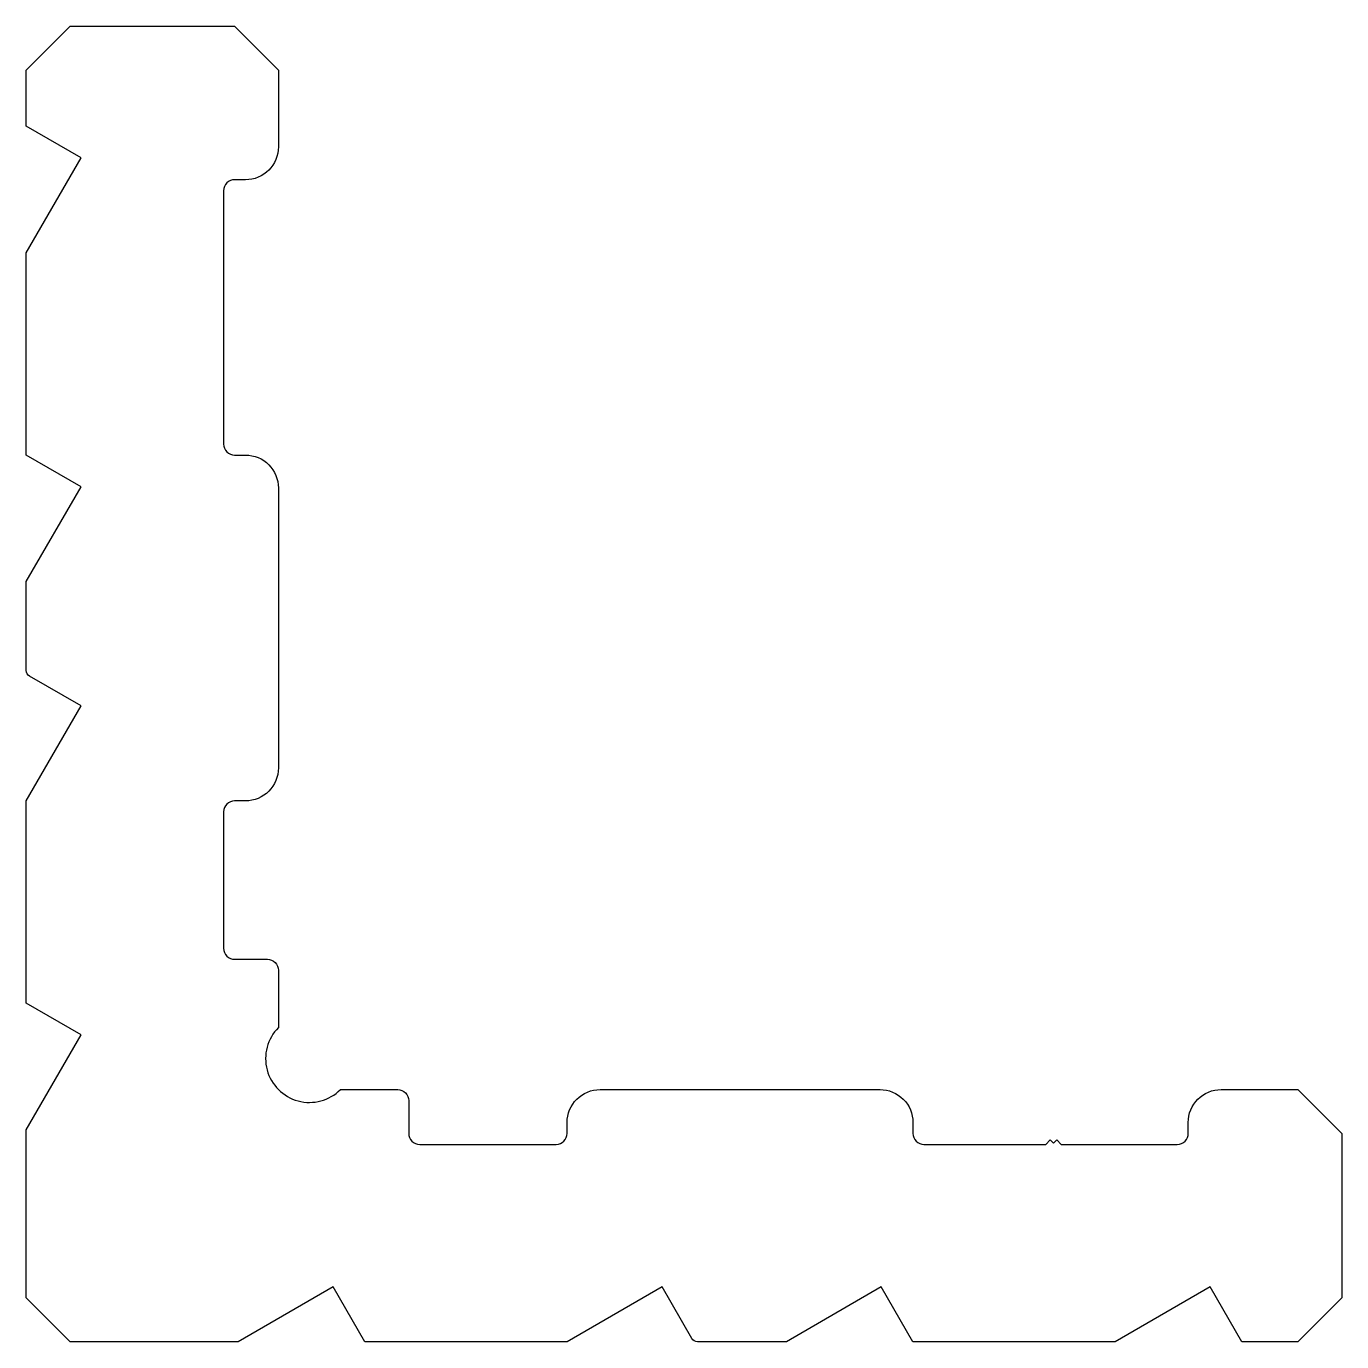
# Model space of a CAD drawing. Extents: x 850.7 to 910.7, y -45.2 to 14.8.
import ezdxf

# ---------------------------------------------------------------- set-up
doc = ezdxf.new("R2010")
doc.units = 0
doc.header["$LTSCALE"] = 15
doc.layers.get('0').update_dxf_attribs({"linetype": 'CONTINUOUS'})

msp = doc.modelspace()

# ---------------------------------------------------------------- linework, layer by layer
msp.add_lwpolyline([(850.71, -20.563), (853.21, -16.233), (850.86, -14.876, -0.267949), (850.71, -14.616), (850.71, -10.563), (853.21, -6.233), (850.71, -4.79), (850.71, 4.437), (853.21, 8.767), (850.71, 10.21), (850.71, 12.767), (852.71, 14.767), (860.21, 14.767), (862.21, 12.767), (862.21, 9.267, -0.414214), (860.71, 7.767), (860.21, 7.767, 0.414214), (859.71, 7.267), (859.71, -4.29, 0.414214), (860.21, -4.79), (860.71, -4.79, -0.414214), (862.21, -6.29), (862.21, -19.063, -0.414214), (860.71, -20.563), (860.21, -20.563, 0.414214), (859.71, -21.063), (859.71, -27.29, 0.414214), (860.21, -27.79), (861.71, -27.79, -0.414214), (862.21, -28.29), (862.21, -30.905, 1), (865.039, -33.733), (867.654, -33.733, -0.414214), (868.154, -34.233), (868.154, -35.733, 0.414214), (868.654, -36.233), (874.88, -36.233, 0.414214), (875.38, -35.733), (875.38, -35.233, -0.414214), (876.88, -33.733), (889.654, -33.733, -0.414214), (891.154, -35.233), (891.154, -35.733, 0.414214), (891.654, -36.233), (897.209, -36.233), (897.409, -36.033), (897.559, -36.183), (897.709, -36.033), (897.909, -36.233), (903.21, -36.233, 0.414214), (903.71, -35.733), (903.71, -35.233, -0.414214), (905.21, -33.733), (908.71, -33.733), (910.71, -35.733), (910.71, -43.233), (908.71, -45.233), (906.154, -45.233), (904.71, -42.733), (900.38, -45.233), (891.154, -45.233), (889.71, -42.733), (885.38, -45.233), (881.327, -45.233, -0.267949), (881.067, -45.083), (879.71, -42.733), (875.38, -45.233), (866.154, -45.233), (864.71, -42.733), (860.38, -45.233), (852.71, -45.233), (850.71, -43.233), (850.71, -35.563), (853.21, -31.233), (850.71, -29.79)], format="xyb", close=True)

doc.saveas('drawing.dxf')
